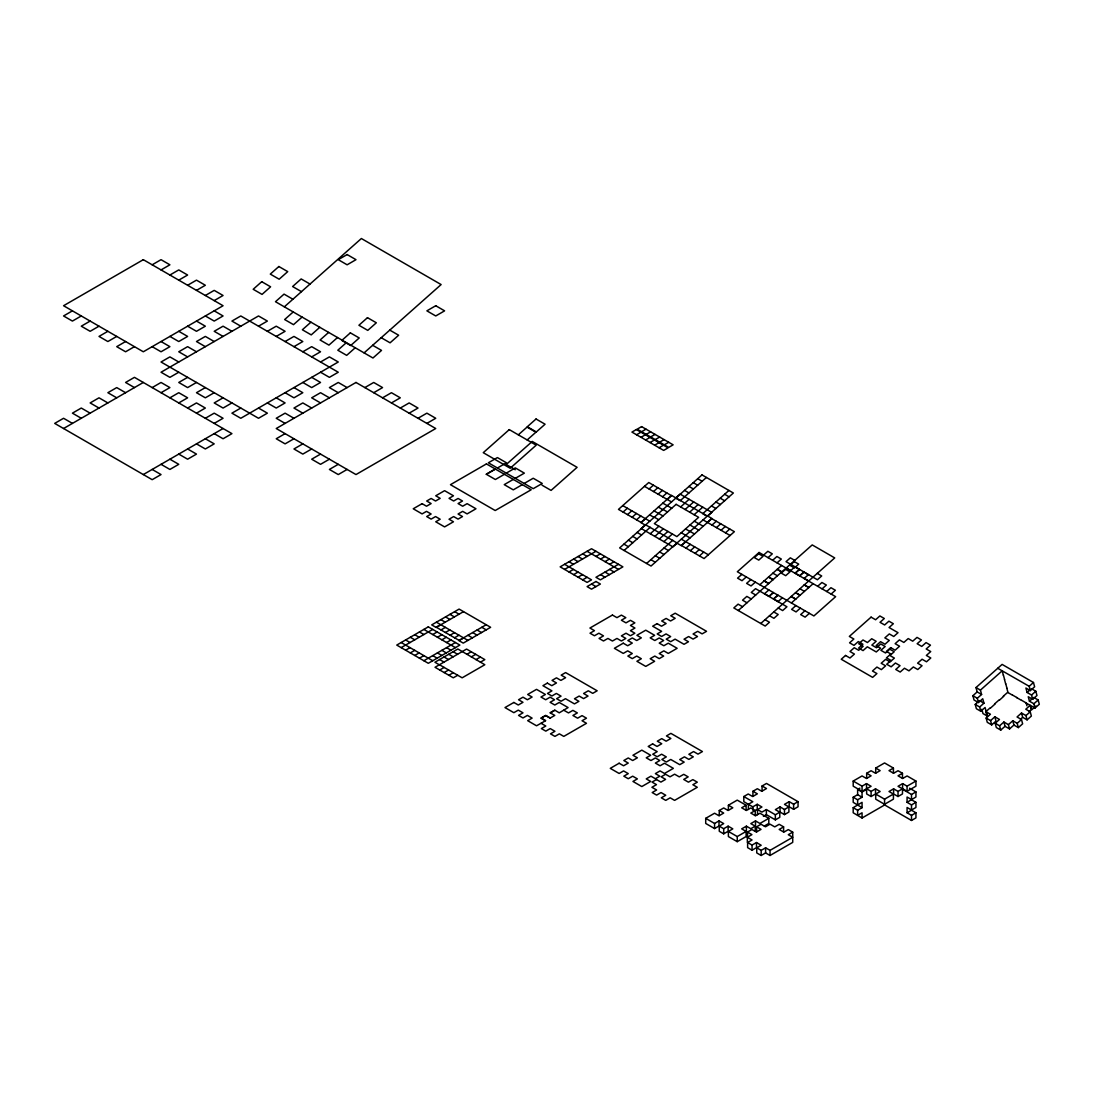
<?xml version="1.0" encoding="UTF-8"?>
<svg xmlns="http://www.w3.org/2000/svg" width="1094" height="1094" viewBox="0 0 1094 1094"><rect width="100%" height="100%" fill="white"/><g stroke="black" fill="none" stroke-linecap="round" stroke-linejoin="round"><path stroke-width="1.5" d="M284.344 306.84L361.376 238.519L441.128 284.563L364.097 352.883M293.206 311.954L284.645 319.544L293.507 324.658L302.067 317.069M310.928 322.183L302.368 329.773L311.229 334.887L319.79 327.297M328.651 332.412L320.091 340.002L328.952 345.116L337.513 337.526M346.374 342.641L337.814 350.23L346.675 355.359L355.235 347.755M518.324 434.838L527.048 427.098L535.91 432.212L527.185 439.952M623.088 512.047L627.354 508.259M649.098 488.977L653.378 485.189M627.518 514.604L631.785 510.816M653.528 491.534L657.809 487.746M632.113 517.271L636.393 513.469M658.137 494.201L662.417 490.399M636.544 519.828L640.824 516.04M662.567 496.758L666.848 492.956M645.433 518.693L641.152 522.494L618.479 509.394L648.769 482.522L671.456 495.623L667.176 499.411M675.791 497.879L680.071 494.078L711.797 512.389L707.517 516.19L671.538 495.418L640.893 522.59L645.323 525.147M624.086 550.473L650.274 527.253M706.423 477.463L680.236 500.683L675.805 498.126M650.26 533.749L654.527 529.961M684.83 503.09L689.111 499.302M654.622 530.016L658.903 526.214M680.646 506.932L684.926 503.144M654.855 536.416L663.333 528.771M685.076 509.489L693.719 501.955M659.285 538.973L667.942 531.438M689.685 512.156L698.15 504.512M668.092 537.783L672.372 533.995M694.116 514.713L702.758 507.178M663.894 541.639L668.174 537.838M646.595 563.465L672.783 540.245M728.932 490.454L702.745 513.674L707.175 516.231M685.664 541.667L681.384 545.468L704.071 558.555L734.375 531.684L711.688 518.597L707.408 522.385M685.993 548.121L690.273 544.333M712.016 525.052L716.296 521.25M690.423 550.679L694.704 546.891M716.447 527.609L720.727 523.807M695.032 553.345L699.312 549.544M721.055 530.262L725.336 526.474M699.463 555.902L703.743 552.101M725.486 532.819L729.766 529.031M741.855 574.364L737.575 578.152L742.005 580.709L746.286 576.921M763.598 555.082L767.865 551.28L772.296 553.837L768.029 557.639M750.894 579.574L746.614 583.375L751.045 585.933L755.325 582.131M772.624 560.292L776.904 556.504L781.335 559.061L777.055 562.849M759.838 584.743L781.581 565.461M738.259 610.507L812.213 544.921L834.708 557.913L760.754 623.498M764.419 593.782L768.877 589.967M790.62 570.685L794.9 566.76L799.331 569.441L795.051 573.242M773.308 592.524L769.027 596.312L764.597 593.755M769.027 596.435L773.308 592.647M799.509 569.427L795.229 573.215L799.659 575.772L803.94 571.984M773.458 599.006L777.738 595.204M777.916 595.177L773.636 598.979L778.066 601.536M799.659 575.895L803.94 572.107L808.37 574.665M778.066 601.659L782.347 597.734M804.09 578.452L808.548 574.637M791.386 602.958L813.129 583.676M795.912 605.57L791.632 609.358L796.063 611.915L800.343 608.127M817.642 586.288L821.922 582.487L826.353 585.044L822.073 588.846M804.938 610.78L800.671 614.582L805.102 617.139L809.369 613.337M826.681 591.498L830.961 587.71L835.392 590.268L831.112 594.069M981.824 709.281L982.973 713.561L987.403 716.119L985.079 707.476L980.812 711.278L979.663 706.997L983.944 703.196L982.74 698.751L978.46 702.539L977.325 698.259L981.605 694.471L977.174 691.914L975.998 687.552L1002.104 664.4L1033.474 682.506L1034.623 686.786L1030.343 690.587L1025.912 688.03L1027.102 692.475L1031.533 695.032L1032.681 699.312L1036.962 695.51L1035.813 691.244L1031.382 688.673M978.46 702.539L974.029 699.982L972.894 695.702L977.174 691.914M981.605 694.471L980.429 690.109L1002.172 670.827L1003.335 675.189M980.812 711.278L976.381 708.721L975.233 704.44L979.513 700.639L983.944 703.196M987.048 715.914L985.899 711.647L990.261 707.763M994.542 703.975L999 700.023M1003.28 696.235L1007.642 692.365L1012.155 694.977M990.535 708.05L994.979 704.098M999.26 700.31L1003.718 696.358M991.711 724.884L990.576 720.604L994.856 716.802L995.991 721.083L991.711 724.884L987.28 722.327L986.145 718.047L990.426 714.245L985.899 711.647M1030.343 690.587L1029.194 686.307L1033.474 682.506M1027.102 692.475L1030.316 689.63M1000.75 730.095L999.615 725.814L1003.895 722.026L1005.03 726.307L1000.75 730.095L996.319 727.537L995.184 723.257L999.465 719.469L994.856 716.802M1031.533 695.032L1035.813 691.244M1033.721 697.411L1038.151 699.969L1039.3 704.249L1035.02 708.037L1033.871 703.77L1029.44 701.199L1032.654 698.355M1012.77 720.768L1013.919 725.048L1009.557 728.919L1008.408 724.638L1012.77 720.768L1017.201 723.325L1018.35 727.606L1022.63 723.804L1021.481 719.524L1017.051 716.967L1021.509 713.028L1025.94 715.585L1027.088 719.866L1031.355 716.064L1030.22 711.784L1025.789 709.227L1030.151 705.356L1025.625 702.745M1033.871 703.77L1038.151 699.969M1020.428 719.278L1022.658 717.308L1021.509 713.028M1029.112 711.565L1031.3 709.637L1030.151 705.356M1036.018 705.972L1031.738 709.76L1030.589 705.48L1035.02 708.037M1017.201 723.325L1021.481 719.524M1025.94 715.585L1030.22 711.784M72.423 310.846L63.561 315.961L72.423 321.075L81.284 315.961M152.175 264.803L161.037 259.675L169.898 264.803L161.037 269.917M90.146 321.075L81.284 326.19L90.146 331.304L99.007 326.19M169.898 275.032L178.76 269.917L187.621 275.032L178.76 280.146M107.868 331.304L99.007 336.419L107.868 341.533L116.73 336.419M187.621 285.26L196.482 280.146L205.344 285.26L196.482 290.375M125.591 341.533L116.73 346.661L125.591 351.776L134.453 346.661M205.344 295.489L214.205 290.375L223.067 295.489L214.205 300.604M63.561 428.52L143.314 382.462M152.175 387.591L161.037 382.462L169.898 387.591L161.037 392.705M178.76 372.233L169.898 377.348L161.037 372.233L258.512 315.961L267.374 321.075L258.512 326.19M187.621 377.348L178.76 382.462L187.621 387.591L196.482 382.462M267.374 331.304L276.235 326.19L285.096 331.304L276.235 336.419M169.898 397.819L178.76 392.705L187.621 397.819L178.76 402.934M205.344 387.591L196.482 392.705L205.344 397.819L214.205 392.705M285.096 341.533L293.958 336.419L302.819 341.533L293.958 346.661M187.621 408.048L196.482 402.934L205.344 408.048L196.482 413.163M223.067 397.819L214.205 402.934L223.067 408.048L231.928 402.934M302.819 351.776L311.681 346.661L320.542 351.776L311.681 356.89M205.344 418.277L214.205 413.163L223.067 418.277L214.205 423.392M240.789 408.048L231.928 413.163L240.789 418.277L338.265 362.005L329.403 356.89L320.542 362.005M143.314 474.564L223.067 428.52M285.096 433.634L276.235 438.749L285.096 443.863L293.958 438.749M364.849 387.591L373.71 382.462L382.572 387.591L373.71 392.705M302.819 443.863L293.958 448.978L302.819 454.092L311.681 448.978M382.572 397.819L391.433 392.705L400.295 397.819L391.433 402.934M320.542 454.092L311.681 459.207L320.542 464.321L329.403 459.207M400.295 408.048L409.156 402.934L418.017 408.048L409.156 413.163M338.265 464.321L329.403 469.435L338.265 474.564L347.126 469.435M418.017 418.277L426.879 413.163L435.74 418.277L426.879 423.392M495.295 469.039L486.256 474.249L495.377 479.514L504.416 474.304M486.338 474.304L495.377 469.08M497.414 468.013L506.454 462.789L497.414 457.579L488.375 462.789L533.216 488.676L542.255 483.466L533.216 478.242L524.176 483.466M506.276 473.128L515.315 467.904L524.354 473.128L515.315 478.338M513.277 479.418L504.238 484.642L513.277 489.852L522.317 484.642M636.544 434.756L640.975 432.198M641.59 431.733L646.021 429.176M640.975 437.313L645.405 434.756M646.198 434.4L650.629 431.843M650.629 436.957L655.06 434.4M645.583 439.979L650.014 437.409M650.014 442.537L654.444 439.979M655.238 439.61L659.668 437.053M654.622 445.19L659.053 442.632M659.668 442.167L664.099 439.61M659.053 447.747L663.484 445.19M664.277 444.834L668.707 442.277M440.704 624.66L436.274 627.218L459.22 640.469L463.651 637.911M401.183 647.634L432.732 629.419M463.528 611.642L436.137 627.45L431.706 624.893L459.097 609.084L490.645 627.3L463.254 643.108L458.824 640.551L486.215 624.742M405.614 650.192L410.045 647.634M432.732 634.534L437.162 631.976M440.964 629.939L445.395 627.382M445.395 632.496L449.825 629.939M410.305 652.899L414.735 650.342M437.422 637.255L441.853 634.698M414.735 655.47L419.166 652.899M441.853 639.812L446.284 637.255M450.099 635.204L454.53 632.647M564.586 569.413L595.957 551.294M454.53 637.761L458.96 635.204M419.44 658.178L423.87 655.621M446.557 642.52L450.988 639.963M569.017 571.971L573.447 569.413M595.957 556.422L600.387 553.851M423.87 660.735L455.419 642.52M573.625 574.623L578.056 572.066M600.565 559.075L604.996 556.518M578.056 577.181L582.487 574.623M604.996 561.632L609.426 559.075M582.664 579.847L587.095 577.29M609.604 564.299L614.035 561.742M618.466 564.299L595.957 577.29L600.387 579.847L622.896 566.856L591.526 548.737L560.155 566.856L587.095 582.405L591.526 579.847L564.586 564.299M439.733 669.993L444.164 667.436M466.851 654.335L471.282 651.778M444.164 672.55L448.595 669.993M471.282 656.892L475.712 654.335M448.855 675.258L453.285 672.701M475.972 659.614L480.403 657.056M457.716 675.258L453.285 677.815L435.029 667.285L466.577 649.07L484.833 659.614L480.403 662.171M550.364 712.837L554.795 710.279M705.712 818.339L714.573 823.454L719.004 820.897L719.004 826.011L714.573 828.568L705.712 823.454L705.712 818.339L714.573 813.225L719.004 815.782L723.695 813.061L719.264 810.504L719.264 815.618M719.264 810.504L723.695 807.946L728.125 810.504L732.816 807.796L728.385 805.239L728.385 810.353M728.385 805.239L737.247 800.124L746.108 805.239L746.108 810.353M757.499 814.674L757.499 809.56L761.93 807.003L757.239 804.295L752.809 806.852L743.811 801.656L743.811 796.541L748.241 793.984L752.672 796.541L757.363 793.834L752.932 791.277L752.932 796.391M752.932 791.277L757.363 788.719L761.793 791.277L766.497 788.555L762.067 785.998L762.067 791.112M762.067 785.998L766.497 783.441L798.046 801.656L798.046 806.77L793.615 809.328L789.184 806.77L789.184 801.656L793.615 804.213L798.046 801.656M746.108 805.239L741.677 807.796L746.381 810.504L750.812 807.946L755.243 810.504L755.243 815.618M719.264 826.161L723.695 828.719L728.125 826.161L728.125 831.276L723.695 833.833L719.264 831.276L719.264 826.161L723.695 823.604L719.004 820.897M755.243 831.276L755.243 826.161L750.812 828.719L746.381 826.161L741.677 828.869L746.108 831.426L746.108 836.554L737.247 841.669L728.385 836.554L728.385 831.426L732.816 828.869L728.125 826.161M763.407 816.384L766.361 814.674L775.359 819.871L779.79 817.314L779.79 812.199L775.359 814.756L766.361 809.56L761.93 812.117L757.499 809.56M764.364 826.011L768.795 823.454L768.795 818.339L759.933 823.454L755.503 820.897L750.812 823.604L755.243 826.161M780.049 806.921L780.049 812.049L784.48 814.606L788.911 812.049L788.911 806.921L784.48 809.478L780.049 806.921L775.359 809.642L779.79 812.199M789.184 801.656L784.48 804.364L788.911 806.921M728.385 831.426L737.247 836.554L746.108 831.426M747.489 837.183L747.489 832.069L751.92 829.512L756.351 832.069L761.041 829.361L756.61 826.804L756.61 831.919M756.61 826.804L761.041 824.247L765.472 826.804L770.039 824.165L774.743 826.873L779.174 824.315L783.605 826.873L783.605 832.001M747.352 842.38L747.352 837.266L751.92 834.626L747.489 832.069M853.197 781.061L862.058 786.176L866.489 783.619L871.097 786.285L862.058 791.29L853.197 786.176L853.197 781.061L862.058 775.947L866.489 778.504L871.097 775.837L866.667 773.28L866.667 778.408M866.667 773.28L871.097 770.723L875.528 773.28L880.137 770.627L875.706 768.07L875.706 773.184M875.706 768.07L884.567 762.956L893.429 768.07L893.429 773.184M747.626 842.53L752.057 845.088L756.487 842.53L756.487 847.645L752.057 850.202L747.626 847.645L747.626 842.53L752.057 839.973L747.352 837.266M783.605 826.873L779.174 829.443L783.865 832.151L788.295 829.594L792.726 832.151L792.726 842.38L770.039 855.481L765.609 852.923L761.178 855.481L756.747 852.923L756.747 847.809L761.178 845.252L756.487 842.53M893.429 768.07L888.998 770.627L893.607 773.28L898.037 770.723L902.468 773.28L902.468 778.408M866.585 789.403L862.058 792.015L862.058 797.225L857.628 794.668L857.628 789.458L859.898 788.145M756.747 847.809L761.178 850.366L765.609 847.809L770.039 850.366L792.726 837.266L788.295 834.708L792.726 832.151M862.058 807.673L862.058 802.34L853.197 807.673L857.628 810.23L862.058 807.673L853.197 802.34L853.197 797.225L857.628 794.668M866.667 788.842L871.097 791.4L875.528 788.842L880.137 791.495L875.706 794.053L875.706 799.167L884.567 804.295L893.429 799.167L893.429 794.053L888.998 791.495L893.607 788.842L898.037 791.4L902.468 788.842L898.037 786.285L902.646 783.619L907.076 786.176L915.938 781.061L915.938 786.176L907.076 791.29L902.646 788.733M902.468 773.28L898.037 775.837L902.646 778.504L907.076 775.947L915.938 781.061M853.197 797.225L857.628 799.782L862.058 797.225M866.489 783.619L866.667 793.957L871.097 796.514L875.528 793.957L875.528 788.842M875.706 794.053L884.567 799.167L893.429 794.053M893.607 788.842L893.607 793.957L898.037 796.514L902.468 793.957L902.646 783.619M853.197 807.673L853.197 812.787L862.058 817.997L884.567 805.006M902.564 789.294L911.507 794.463L915.938 791.906L915.938 797.02L907.076 802.34L911.507 804.91L915.938 802.34L915.938 807.468L911.507 810.025L907.076 807.468L907.076 812.787L911.507 815.345L915.938 812.787L915.938 817.902L911.507 820.459L884.417 804.815M907.076 812.787L911.507 810.23L915.938 812.787M697.712 478.693L702.143 481.251M724.652 494.256L729.083 496.813M693.268 482.645L697.698 485.203M720.208 498.194L724.638 500.751M688.988 486.433L693.418 488.991M715.927 501.996L720.358 504.553M997.742 668.27L1029.194 686.307M684.529 490.386L688.96 492.943M711.469 505.934L715.9 508.491M794.75 560.401L790.319 557.844L786.039 561.646L817.409 579.752L821.69 575.964L817.259 573.406M1032.681 699.312L1028.251 696.755L1029.44 701.199M310.026 284.057L301.165 278.943L292.604 286.532L301.465 291.647M389.779 330.115L398.64 335.229L390.079 342.819L381.218 337.704M707.517 515.93L711.948 518.488L681.302 545.66L676.871 543.103M1012.511 695.046L1017.119 697.712M1021.55 700.269L1026.158 702.922L1026.924 705.78M1016.586 697.534L1021.194 700.187M703.059 519.882L730.095 535.486M786.189 567.991L790.62 570.562M804.268 578.439L808.698 580.996M644.489 486.324L671.525 501.927M662.814 503.158L671.757 508.204M694.266 521.195L703.21 526.228M777.301 569.263L781.731 571.82M804.418 584.921L808.849 587.478M777.301 569.386L781.731 571.943M804.24 584.934L808.671 587.492M975.998 687.552L980.429 690.109M663.046 509.435L667.477 511.992M689.986 524.983L698.765 530.18M658.356 507.11L662.786 509.667M772.856 573.201L777.451 575.745M799.96 588.736L804.391 591.416M1022.658 717.308L1027.088 719.866M292.905 299.236L284.043 294.122L275.483 301.712L372.958 357.998L381.519 350.408L372.657 345.294M690.054 531.424L694.485 533.981M654.075 510.898L663.032 515.944M685.541 528.935L689.972 531.493M773.007 579.56L768.576 577.003L773.007 579.683M795.68 592.661L800.111 595.218M795.516 592.674L799.946 595.245M972.894 695.702L977.325 698.259M654.321 517.175L658.752 519.732M681.261 532.737L685.692 535.294M685.596 535.363L690.027 537.92M764.296 580.928L768.726 583.485M791.236 596.476L795.666 599.033M1013.919 725.048L1018.35 727.606M649.631 514.85L654.062 517.407M764.118 580.941L768.549 583.512M791.236 596.599L795.666 599.156M975.233 704.44L979.663 706.997M1003.895 722.026L1008.408 724.638M681.316 539.164L708.351 554.767M622.759 505.592L649.781 521.195M1005.03 726.307L1009.557 728.919M986.145 718.047L990.576 720.604M995.184 723.257L999.615 725.814M755.708 595.013L751.277 592.456L755.557 588.668L786.928 606.773L782.648 610.575L778.217 608.018M637.118 532.436L641.549 534.993M664.044 547.985L668.475 550.542M751.263 598.965L746.833 596.408L742.553 600.196L746.983 602.767M773.773 611.956L778.203 614.513L773.923 618.315L769.492 615.758M632.66 536.375L637.091 538.945M659.6 551.937L664.031 554.494M515.274 469.736L506.235 464.512L532.258 441.443L577.099 467.329L551.075 490.399L542.036 485.189M628.38 540.176L632.811 542.733M655.32 555.725L659.75 558.282M742.539 606.705L738.108 604.148L733.828 607.949L765.185 626.055L769.465 622.254L765.034 619.696M623.936 544.128L628.366 546.685M650.875 559.677L655.306 562.234M214.205 310.846L223.067 315.961L214.205 321.075L205.344 315.961M240.789 326.19L231.928 321.075L240.789 315.961L338.265 372.233L329.403 377.348L320.542 372.233M347.126 387.591L338.265 382.462L329.403 387.591L338.265 392.705M231.928 331.304L223.067 326.19L214.205 331.304L223.067 336.419M311.681 377.348L320.542 382.462L311.681 387.591L302.819 382.462M196.482 321.075L205.344 326.19L196.482 331.304L187.621 326.19M329.403 397.819L320.542 392.705L311.681 397.819L320.542 402.934M587.095 551.294L618.466 569.413M582.664 553.851L587.095 556.422M609.604 569.413L614.035 571.971M214.205 341.533L205.344 336.419L196.482 341.533L205.344 346.661M293.958 387.591L302.819 392.705L293.958 397.819L285.096 392.705M578.056 556.518L582.487 559.075M604.996 572.066L609.426 574.623M178.76 331.304L187.621 336.419L178.76 341.533L169.898 336.419M311.681 408.048L302.819 402.934L293.958 408.048L302.819 413.163M573.625 559.075L578.056 561.632M600.565 574.623L604.996 577.181M569.017 561.742L573.447 564.299M196.482 351.776L187.621 346.661L178.76 351.776L187.621 356.89M276.235 397.819L285.096 402.934L276.235 408.048L267.374 402.934M591.526 584.046L595.957 586.603M161.037 341.533L169.898 346.661L161.037 351.776L152.175 346.661M293.958 418.277L285.096 413.163L276.235 418.277L285.096 423.392M178.76 362.005L169.898 356.89L161.037 362.005L258.512 418.277L267.374 413.163L258.512 408.048M909.552 788.213L915.938 791.906M911.507 799.782L915.938 802.34M857.628 789.458L862.058 792.015M134.453 387.591L125.591 382.462L134.453 377.348L231.928 433.634L223.067 438.749L214.205 433.634M125.591 392.705L116.73 387.591L107.868 392.705L116.73 397.819M205.344 438.749L214.205 443.863L205.344 448.978L196.482 443.863M107.868 402.934L99.007 397.819L90.146 402.934L99.007 408.048M187.621 448.978L196.482 454.092L187.621 459.207L178.76 454.092M454.666 611.642L459.097 614.199M481.784 627.3L486.215 629.857M449.962 614.349L454.393 616.92M477.08 630.007L481.51 632.564M445.531 616.92L449.962 619.477M472.649 632.564L477.08 635.122M90.146 413.163L81.284 408.048L72.423 413.163L81.284 418.277M169.898 459.207L178.76 464.321L169.898 469.435L161.037 464.321M440.841 619.628L445.272 622.185M467.958 635.286L472.389 637.843M743.811 796.541L752.809 801.738L748.378 804.295L748.378 809.41M436.41 622.185L467.958 640.4M768.795 818.339L759.933 813.225L755.503 815.782L750.812 813.061L757.239 809.41L757.239 804.295M72.423 423.392L63.561 418.277L54.7 423.392L152.175 479.678L161.037 474.564L152.175 469.435M423.87 629.419L455.419 647.634M563.793 710.211L568.483 712.919L572.914 710.362L577.345 712.919L572.914 715.476L577.618 718.184L582.049 715.626L586.48 718.184L582.049 720.741L586.48 723.298L563.793 736.399L559.362 733.842L554.932 736.399L550.501 733.842L554.932 731.284L550.227 728.577L545.797 731.134L541.366 728.577L545.797 726.019L541.106 723.298M419.44 631.976L423.87 634.534M446.557 647.634L450.988 650.192M453.148 651.709L457.579 654.267M414.735 634.698L419.166 637.255M441.853 650.342L446.284 652.899M448.718 654.267L453.148 656.824M410.305 637.255L414.735 639.812M437.422 652.899L441.853 655.47M550.104 717.951L545.674 715.394L540.969 718.115L545.4 720.673M444.027 656.974L448.458 659.532M439.597 659.532L444.027 662.089M405.614 639.963L410.045 642.52M432.732 655.621L437.162 658.178M401.183 642.52L432.732 660.735M439.46 664.728L462.147 677.815L484.833 664.728L457.853 648.988L434.906 662.239L439.337 664.796M1003.403 675.025L1004.593 679.483M1005.742 683.764L1006.931 688.208M1004.483 679.47L1005.673 683.914M1006.822 688.194L1007.998 692.57M911.507 794.463L911.507 799.577L907.076 797.02L907.076 802.34M911.507 804.91L911.507 810.025M911.507 815.345L911.507 820.459M907.076 786.176L907.076 791.29M898.037 791.4L898.037 796.514M884.567 799.167L884.567 804.295M871.097 791.4L871.097 796.514M862.058 786.176L862.058 791.29M862.058 817.997L862.058 812.787L857.628 815.345L857.628 810.23M857.628 799.782L857.628 804.91M793.615 804.213L793.615 809.328M784.48 809.478L784.48 814.606M775.359 814.756L775.359 819.871M770.039 850.366L770.039 855.481M766.361 809.56L766.361 814.674M765.609 847.809L765.609 852.923M761.178 850.366L761.178 855.481M755.503 820.897L755.503 826.011M752.809 806.852L752.809 810.257M752.057 845.088L752.057 850.202M746.381 826.161L746.381 831.276M737.247 836.554L737.247 841.669M723.695 828.719L723.695 833.833M714.573 823.454L714.573 828.568M261.74 281.691L253.193 289.281L262.054 294.395L270.601 286.806L261.74 281.691M278.861 266.512L270.3 274.102L279.161 279.216L287.722 271.627L278.861 266.512M350.353 332.849L341.807 340.439L350.668 345.554L359.215 337.964L350.353 332.849M367.475 317.67L358.914 325.26L367.775 330.374L376.336 322.785L367.475 317.67M509.284 429.614L483.261 452.684L510.201 468.246L536.21 445.176L509.284 429.614M536.033 419.002L527.308 426.742L536.333 431.952L545.072 424.212L536.033 419.002M645.501 524.737L641.221 528.539L672.933 546.85L677.213 543.062L645.501 524.737M701.992 474.905L619.655 547.916L651.026 566.036L733.363 493.011L701.992 474.905M676.119 504.334L654.376 523.602L676.885 536.607L698.628 517.325L676.119 504.334M759.072 552.47L737.329 571.752L813.895 615.949L835.638 596.668L759.072 552.47M758.607 553.769L754.327 557.557L758.757 560.114L763.038 556.326L758.607 553.769M785.547 569.318L781.266 573.106L785.697 575.676L789.977 571.875L785.547 569.318M794.271 561.578L789.991 565.366L794.422 567.923L798.702 564.135L794.271 561.578M871.084 617.139L849.341 636.421L853.853 639.019L849.573 642.821L854.004 645.378L858.284 641.576L862.892 644.243L858.612 648.045L863.043 650.602L867.323 646.8L876.28 651.969L880.561 648.168L876.13 645.61L880.574 641.672L885.005 644.229L889.285 640.428L884.855 637.87L889.313 633.932L893.743 636.489L898.024 632.688L889.066 627.518L893.347 623.73L888.916 621.173L884.636 624.961L880.027 622.308L884.308 618.507L879.877 615.949L875.597 619.751L871.084 617.139M845.539 655.456L841.259 659.258L872.629 677.364L876.909 673.576L872.479 671.019L876.923 667.067L881.354 669.624L885.634 665.822L881.203 663.265L885.661 659.326L890.092 661.884L894.372 658.082L889.942 655.525L894.222 651.737L889.791 649.18L885.511 652.968L880.902 650.315L885.183 646.513L880.752 643.956L876.472 647.757L871.863 645.091L876.144 641.303L871.713 638.732L867.433 642.534L863.002 639.976L858.722 643.764L863.152 646.322L858.694 650.274L854.264 647.716L849.983 651.518L854.414 654.075L849.97 658.014L845.539 655.456M890.68 647.634L886.4 651.422L890.831 653.98L886.468 657.85L890.995 660.461L886.714 664.263L891.145 666.82L895.425 663.019L900.034 665.685L895.754 669.473L900.184 672.031L904.464 668.243L908.977 670.841L913.34 666.971L917.77 669.528L922.051 665.74L917.62 663.183L922.078 659.231L926.509 661.788L930.789 658L926.358 655.443L930.721 651.573L926.194 648.961L930.474 645.159L926.044 642.602L921.763 646.404L917.155 643.737L921.435 639.949L917.004 637.392L912.724 641.18L908.211 638.568L903.849 642.438L899.418 639.881L895.138 643.682L899.569 646.239L895.111 650.192L890.68 647.634M143.314 259.675L63.561 305.732L143.314 351.776L223.067 305.732L143.314 259.675M347.126 254.56L338.265 259.675L347.126 264.803L355.988 259.675L347.126 254.56M435.74 305.732L426.879 310.846L435.74 315.961L444.602 310.846L435.74 305.732M355.988 382.462L276.235 428.52L355.988 474.564L435.74 428.52L355.988 382.462M486.433 463.911L450.454 484.683L495.199 510.529L531.178 489.756L486.433 463.911M422.093 503.664L413.231 508.778L422.093 513.906L426.523 511.349L431.132 514.002L426.701 516.559L431.132 519.117L435.562 516.559L440.171 519.226L435.74 521.783L444.602 526.898L453.463 521.783L449.032 519.226L453.641 516.559L458.071 519.117L462.502 516.559L458.071 514.002L462.68 511.349L467.111 513.906L475.972 508.778L467.111 503.664L462.68 506.221L458.071 503.568L462.502 501.011L458.071 498.454L453.641 501.011L449.032 498.344L453.463 495.787L444.602 490.673L435.74 495.787L440.171 498.344L435.562 501.011L431.132 498.454L426.701 501.011L431.132 503.568L426.523 506.221L422.093 503.664M636.366 429.532L631.935 432.089L663.661 450.413L668.092 447.856L636.366 429.532M641.59 426.619L637.159 429.176L668.707 447.391L673.138 444.834L641.59 426.619M428.301 626.862L396.753 645.077L428.301 663.292L459.849 645.077L428.301 626.862M595.957 581.488L587.095 586.603L591.526 589.16L600.387 584.046L595.957 581.488M612.435 615.047L589.926 628.038L594.452 630.65L590.022 633.207L594.452 635.764L598.883 633.207L603.491 635.874L599.061 638.431L603.491 640.988L607.922 638.431L612.435 641.043L616.961 638.431L621.392 640.988L625.823 638.431L621.392 635.874L626 633.207L630.431 635.764L634.862 633.207L630.431 630.65L634.944 628.038L630.431 625.426L634.862 622.869L630.431 620.312L626 622.869L621.392 620.216L625.823 617.659L621.392 615.101L616.961 617.659L612.435 615.047M513.852 702.457L504.99 707.572L513.852 712.686L518.283 710.129L522.987 712.837L518.556 715.394L522.987 717.951L527.417 715.394L532.108 718.115L527.677 720.673L536.539 725.787L545.674 720.673L541.243 718.115L545.674 715.558L550.104 718.115L554.795 715.394L550.104 712.837L554.795 710.129L559.225 712.837L568.087 707.572L559.225 702.457L554.795 705.015L550.104 702.307L554.535 699.75L550.104 697.179L545.674 699.75L540.969 697.028L545.4 694.471L536.539 689.357L527.677 694.471L532.108 697.028L527.417 699.75L522.987 697.179L518.556 699.75L522.987 702.307L518.283 705.015L513.852 702.457M547.356 683.121L542.925 685.678L551.909 690.861L547.479 693.432L551.909 695.989L556.34 693.432L561.044 696.14L556.614 698.697L561.044 701.254L565.475 698.697L574.473 703.893L578.904 701.336L574.473 698.765L579.164 696.058L583.594 698.615L588.025 696.058L583.594 693.5L588.298 690.793L592.729 693.35L597.16 690.793L565.612 672.578L561.181 675.135L565.612 677.692L560.907 680.4L556.477 677.842L552.046 680.4L556.477 682.957L551.786 685.678L547.356 683.121M623.252 643.19L614.39 648.304L623.252 653.419L627.683 650.862L632.291 653.515L627.86 656.072L632.291 658.629L636.722 656.072L641.33 658.738L636.899 661.296L645.761 666.41L654.622 661.296L650.192 658.738L654.8 656.072L659.231 658.629L663.661 656.072L659.231 653.515L663.839 650.862L668.27 653.419L677.131 648.304L668.27 643.19L663.839 645.747L659.231 643.081L663.661 640.523L659.231 637.966L654.8 640.523L650.192 637.87L654.622 635.299L645.761 630.185L636.899 635.299L641.33 637.87L636.722 640.523L632.291 637.966L627.86 640.523L632.291 643.081L627.683 645.747L623.252 643.19M657.097 623.635L652.667 626.206L661.624 631.361L657.193 633.918L661.624 636.489L666.055 633.918L670.663 636.585L666.232 639.142L670.663 641.699L675.094 639.142L684.037 644.311L688.468 641.754L684.037 639.197L688.646 636.53L693.076 639.087L697.507 636.53L693.076 633.973L697.685 631.32L702.116 633.877L706.546 631.32L675.176 613.201L670.745 615.758L675.176 618.315L670.567 620.982L666.137 618.425L661.706 620.982L666.137 623.539L661.528 626.206L657.097 623.635M619.136 763.229L610.274 768.357L619.136 773.472L623.566 770.914L628.257 773.622L623.826 776.179L628.257 778.737L632.688 776.179L637.378 778.887L632.947 781.444L641.809 786.559L650.67 781.444L646.239 778.887L650.944 776.179L655.374 778.737L659.805 776.179L655.374 773.622L660.065 770.914L664.496 773.472L673.357 768.357L664.496 763.229L660.065 765.786L655.374 763.079L659.805 760.521L655.374 757.964L650.944 760.521L646.239 757.814L650.67 755.257L641.809 750.142L632.947 755.257L637.378 757.814L632.688 760.521L628.257 757.964L623.826 760.521L628.257 763.079L623.566 765.786L619.136 763.229M652.626 743.893L648.195 746.45L657.193 751.646L652.762 754.204L657.193 756.761L661.624 754.204L666.314 756.911L661.884 759.468L666.314 762.026L670.745 759.468L679.743 764.665L684.174 762.108L679.743 759.551L684.434 756.843L688.864 759.4L693.295 756.843L688.864 754.286L693.569 751.564L697.999 754.122L702.43 751.564L670.882 733.363L666.451 735.92L670.882 738.477L666.178 741.185L661.747 738.628L657.316 741.185L661.747 743.742L657.056 746.45L652.626 743.893M656.482 779.53L652.051 782.087L656.482 784.644L651.915 787.283L656.619 789.991L652.188 792.548L656.619 795.106L661.049 792.548L665.74 795.256L661.309 797.813L665.74 800.384L670.171 797.813L674.601 800.384L697.288 787.283L692.858 784.726L697.288 782.169L692.858 779.612L688.427 782.169L683.736 779.448L688.167 776.89L683.736 774.333L679.306 776.89L674.601 774.183L670.034 776.822L665.603 774.265L661.173 776.822L665.603 779.379L660.913 782.087L656.482 779.53"/></g></svg>
